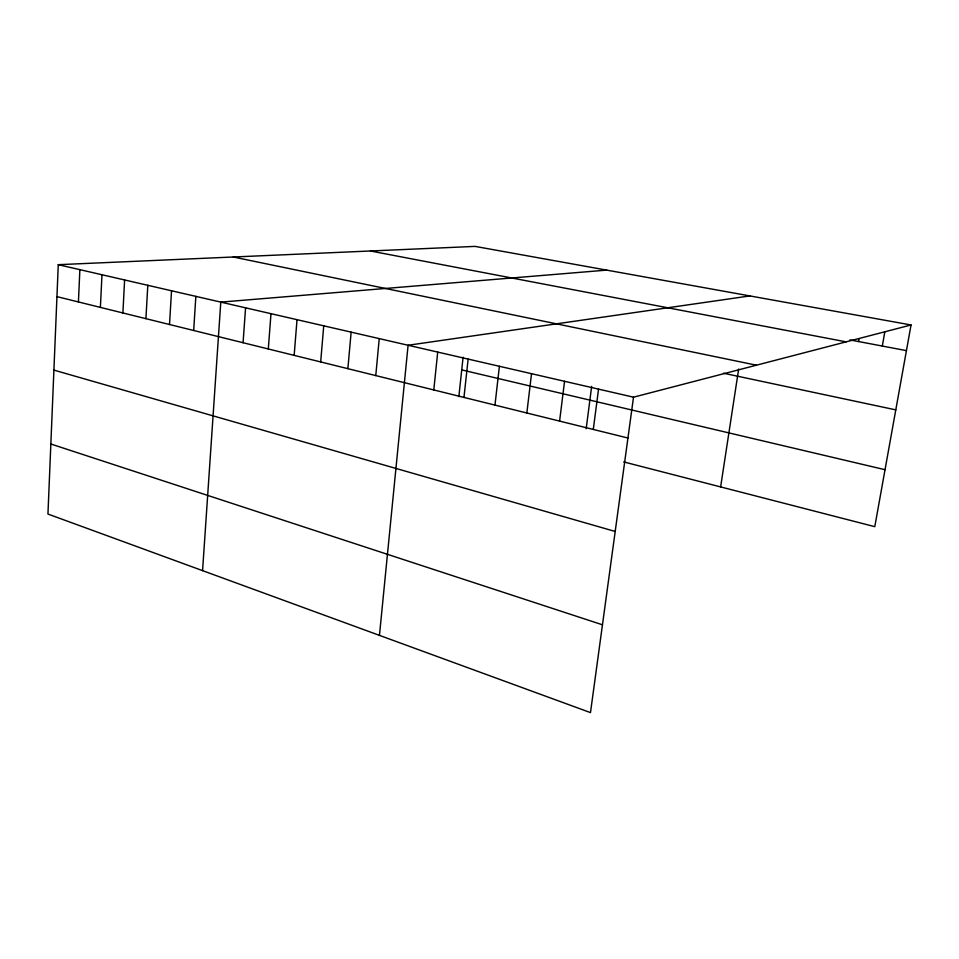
<?xml version="1.0" encoding="UTF-8"?>
<svg xmlns="http://www.w3.org/2000/svg" width="959" height="959" viewBox="0 0 959 959"><rect width="100%" height="100%" fill="white"/><g stroke="black" fill="none" stroke-linecap="round" stroke-linejoin="round"><path stroke-width="1.44" d="M911.05 324.969L475.053 246.391L58.271 264.684L47.95 514.048L590.48 712.609L633.515 397.182L911.05 324.969L874.788 526.671L623.698 461.914M78.422 301.941L79.873 269.659M100.395 307.383L101.978 274.753M122.896 312.958L124.61 279.968M145.924 318.664L147.794 285.303M169.515 324.502L171.529 290.769M193.682 330.483L195.852 296.379M202.565 570.641L220.786 302.121L606.699 270.114M243.071 342.711L245.576 307.827M268.304 348.968L270.989 313.677M294.161 355.369L297.026 319.683M320.678 361.939L323.734 325.832M347.877 368.664L351.138 332.138M375.772 375.58L379.237 338.611M379.452 635.385L408.09 345.264L749.854 295.923M433.792 389.941L437.712 352.085M458.846 396.654L463.101 357.18M463.964 397.41L468.136 359.086M494.976 405.094L499.387 366.29M526.839 412.981L531.526 373.686M559.588 421.097L564.563 381.298M586.177 428.745L591.655 386.393M593.285 429.44L598.548 389.126M720.629 486.908L738.658 369.071M858.617 341.548L859.096 338.743M882.316 346.055L884.797 331.91M849.89 339.894L906.435 350.634M370.414 250.982L846.162 341.86M233.265 257L756.435 365.199M723.494 373.219L895.79 409.865M58.271 264.684L633.515 397.182M461.735 369.91L885.037 469.706M56.941 296.631L627.941 438.023M53.908 370.102L615.187 531.466M50.851 444.005L602.456 624.788"/></g></svg>
